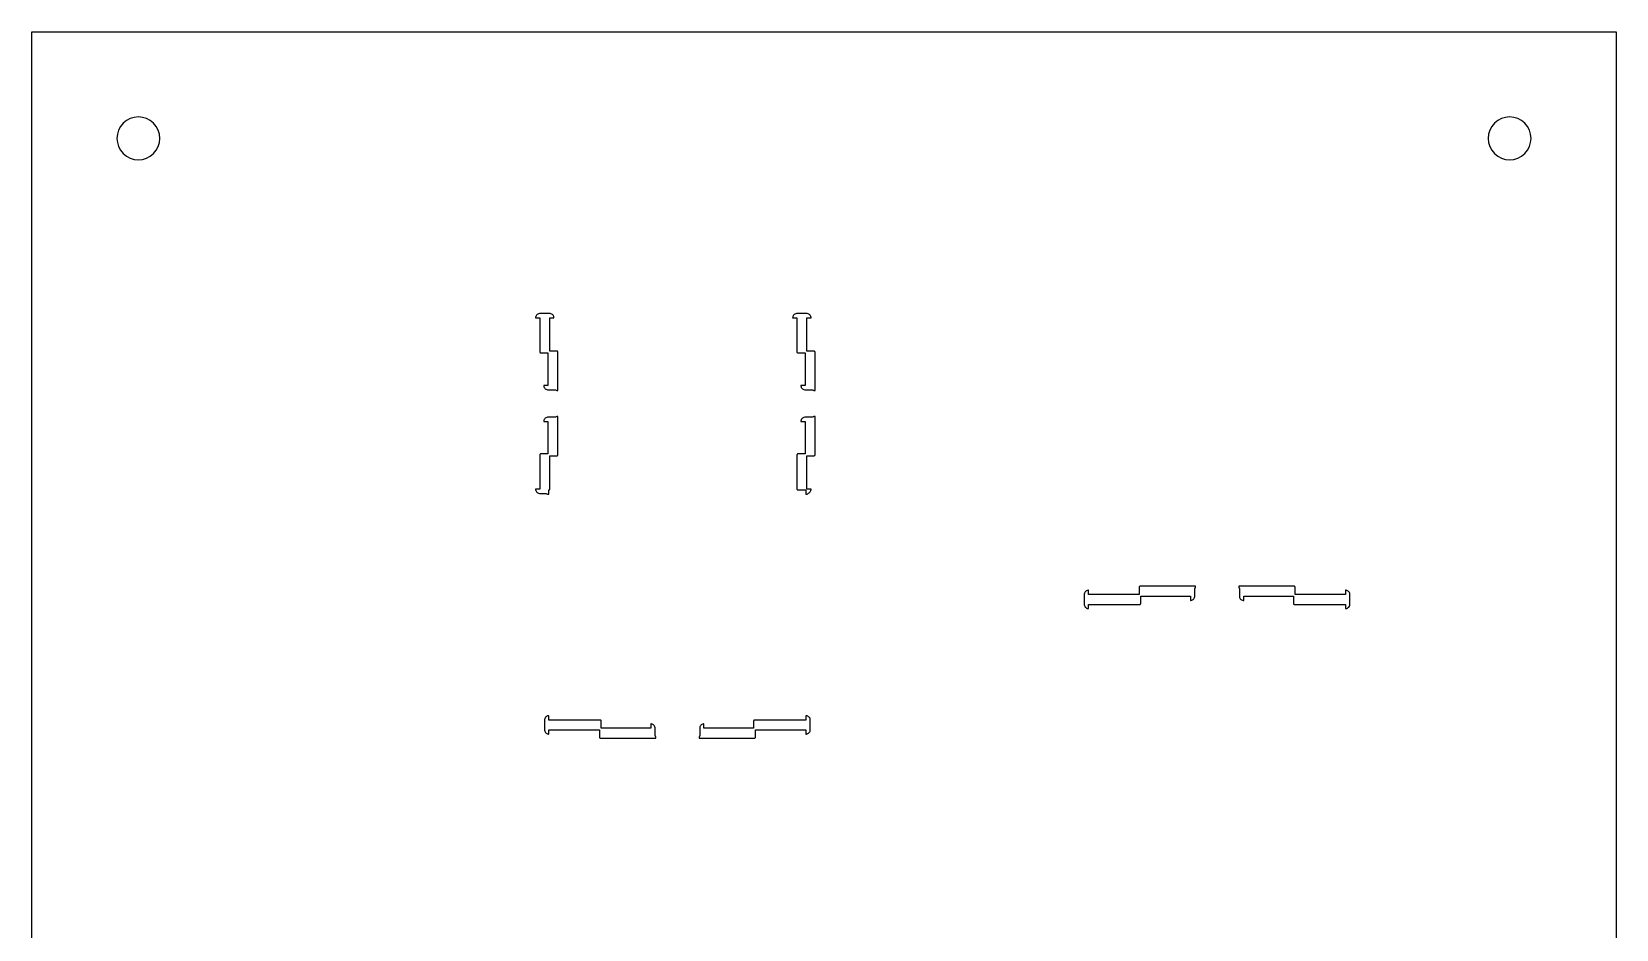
# Model space of a CAD drawing. Header units: millimetres. Extents: x 68 to 252, y 288 to 712.
# Drawn here: x 67.5 to 252.5, y 607.7 to 712.5 of the extents above; entities that cross this region are included whole.
import ezdxf

# ---------------------------------------------------------------- set-up
doc = ezdxf.new("R2010")
doc.units = ezdxf.units.MM

msp = doc.modelspace()

# ---------------------------------------------------------------- linework, layer by layer
for p, q in [((67.55, 287.55), (67.55, 712.45)), ((67.55, 712.45), (252.45, 712.45)), ((252.45, 712.45), (252.45, 287.55)), ((77.69, 700.96), (77.55, 700.49)), ((77.92, 701.39), (77.69, 700.96)), ((78.23, 701.77), (77.92, 701.39)), ((78.61, 702.08), (78.23, 701.77)), ((79.04, 702.31), (78.61, 702.08)), ((79.51, 702.45), (79.04, 702.31)), ((80, 702.5), (79.51, 702.45)), ((80.49, 702.45), (80, 702.5)), ((80.96, 702.31), (80.49, 702.45)), ((81.39, 702.08), (80.96, 702.31)), ((81.77, 701.77), (81.39, 702.08)), ((82.08, 701.39), (81.77, 701.77)), ((82.31, 700.96), (82.08, 701.39)), ((82.45, 700.49), (82.31, 700.96)), ((237.69, 700.96), (237.55, 700.49)), ((237.92, 701.39), (237.69, 700.96)), ((238.23, 701.77), (237.92, 701.39)), ((238.61, 702.08), (238.23, 701.77)), ((239.04, 702.31), (238.61, 702.08)), ((239.51, 702.45), (239.04, 702.31)), ((240, 702.5), (239.51, 702.45)), ((240.49, 702.45), (240, 702.5)), ((240.96, 702.31), (240.49, 702.45)), ((241.39, 702.08), (240.96, 702.31)), ((241.77, 701.77), (241.39, 702.08)), ((242.08, 701.39), (241.77, 701.77)), ((242.31, 700.96), (242.08, 701.39)), ((242.45, 700.49), (242.31, 700.96)), ((77.55, 700.49), (77.5, 700)), ((77.5, 700), (77.55, 699.51)), ((77.55, 699.51), (77.69, 699.04)), ((77.69, 699.04), (77.92, 698.61)), ((82.08, 698.61), (82.31, 699.04)), ((82.31, 699.04), (82.45, 699.51)), ((82.5, 700), (82.45, 700.49)), ((82.45, 699.51), (82.5, 700)), ((82.5, 700), (82.5, 700)), ((237.55, 700.49), (237.5, 700)), ((237.5, 700), (237.55, 699.51)), ((237.55, 699.51), (237.69, 699.04)), ((237.69, 699.04), (237.92, 698.61)), ((242.08, 698.61), (242.31, 699.04)), ((242.31, 699.04), (242.45, 699.51)), ((242.5, 700), (242.45, 700.49)), ((242.45, 699.51), (242.5, 700)), ((242.5, 700), (242.5, 700)), ((77.92, 698.61), (78.23, 698.23)), ((78.23, 698.23), (78.61, 697.92)), ((78.61, 697.92), (79.04, 697.69)), ((79.04, 697.69), (79.51, 697.55)), ((79.51, 697.55), (80, 697.5)), ((80, 697.5), (80.49, 697.55)), ((80.49, 697.55), (80.96, 697.69)), ((80.96, 697.69), (81.39, 697.92)), ((81.39, 697.92), (81.77, 698.23)), ((81.77, 698.23), (82.08, 698.61)), ((237.92, 698.61), (238.23, 698.23)), ((238.23, 698.23), (238.61, 697.92)), ((238.61, 697.92), (239.04, 697.69)), ((239.04, 697.69), (239.51, 697.55)), ((239.51, 697.55), (240, 697.5)), ((240, 697.5), (240.49, 697.55)), ((240.49, 697.55), (240.96, 697.69)), ((240.96, 697.69), (241.39, 697.92)), ((241.39, 697.92), (241.77, 698.23)), ((241.77, 698.23), (242.08, 698.61)), ((126.35, 679.11), (126.34, 679.06)), ((126.34, 679.06), (126.84, 679.06)), ((126.34, 679.06), (126.34, 679.06)), ((126.36, 679.2), (126.35, 679.11)), ((126.35, 679.11), (126.35, 679.11)), ((126.4, 679.29), (126.36, 679.2)), ((126.36, 679.2), (126.36, 679.2)), ((126.46, 679.37), (126.4, 679.29)), ((126.4, 679.29), (126.4, 679.29)), ((126.53, 679.44), (126.46, 679.37)), ((126.46, 679.37), (126.46, 679.37)), ((126.61, 679.5), (126.53, 679.44)), ((126.53, 679.44), (126.53, 679.44)), ((126.7, 679.53), (126.61, 679.5)), ((126.61, 679.5), (126.61, 679.5)), ((126.79, 679.55), (126.7, 679.53)), ((126.7, 679.53), (126.7, 679.53)), ((126.84, 679.56), (126.79, 679.55)), ((126.79, 679.55), (126.79, 679.55)), ((127.79, 679.56), (126.84, 679.56)), ((126.84, 679.06), (126.84, 675.06)), ((127.99, 679.56), (127.79, 679.56)), ((128.04, 679.55), (127.99, 679.56)), ((127.99, 675.16), (127.99, 679.06)), ((127.99, 679.06), (128.49, 679.06)), ((128.14, 679.53), (128.04, 679.55)), ((128.04, 679.55), (128.04, 679.55)), ((128.23, 679.5), (128.14, 679.53)), ((128.14, 679.53), (128.14, 679.53)), ((128.31, 679.44), (128.23, 679.5)), ((128.23, 679.5), (128.23, 679.5)), ((128.38, 679.37), (128.31, 679.44)), ((128.31, 679.44), (128.31, 679.44)), ((128.43, 679.29), (128.38, 679.37)), ((128.38, 679.37), (128.38, 679.37)), ((128.47, 679.2), (128.43, 679.29)), ((128.43, 679.29), (128.43, 679.29)), ((128.49, 679.11), (128.47, 679.2)), ((128.47, 679.2), (128.47, 679.2)), ((128.49, 679.06), (128.49, 679.11)), ((128.49, 679.11), (128.49, 679.11)), ((156.35, 679.11), (156.34, 679.06)), ((156.34, 679.06), (156.84, 679.06)), ((156.36, 679.2), (156.35, 679.11)), ((156.35, 679.11), (156.35, 679.11)), ((156.4, 679.29), (156.36, 679.2)), ((156.36, 679.2), (156.36, 679.2)), ((156.46, 679.37), (156.4, 679.29)), ((156.4, 679.29), (156.4, 679.29)), ((156.53, 679.44), (156.46, 679.37)), ((156.46, 679.37), (156.46, 679.37)), ((156.61, 679.5), (156.53, 679.44)), ((156.53, 679.44), (156.53, 679.44)), ((156.7, 679.53), (156.61, 679.5)), ((156.61, 679.5), (156.61, 679.5)), ((156.79, 679.55), (156.7, 679.53)), ((156.7, 679.53), (156.7, 679.53)), ((156.84, 679.56), (156.79, 679.55)), ((156.79, 679.55), (156.79, 679.55)), ((157.89, 679.56), (156.84, 679.56)), ((156.84, 679.06), (156.84, 675.06)), ((157.99, 679.56), (157.89, 679.56)), ((158.04, 679.55), (157.99, 679.56)), ((157.99, 679.06), (158.49, 679.06)), ((157.99, 675.16), (157.99, 679.06)), ((157.99, 679.06), (157.99, 679.06)), ((158.14, 679.53), (158.04, 679.55)), ((158.04, 679.55), (158.04, 679.55)), ((158.23, 679.5), (158.14, 679.53)), ((158.14, 679.53), (158.14, 679.53)), ((158.31, 679.44), (158.23, 679.5)), ((158.23, 679.5), (158.23, 679.5)), ((158.38, 679.37), (158.31, 679.44)), ((158.31, 679.44), (158.31, 679.44)), ((158.43, 679.29), (158.38, 679.37)), ((158.38, 679.37), (158.38, 679.37)), ((158.47, 679.2), (158.43, 679.29)), ((158.43, 679.29), (158.43, 679.29)), ((158.49, 679.11), (158.47, 679.2)), ((158.47, 679.2), (158.47, 679.2)), ((158.49, 679.06), (158.49, 679.11)), ((158.49, 679.11), (158.49, 679.11)), ((126.84, 675.06), (126.84, 675.04)), ((126.84, 675.04), (126.85, 675.02)), ((126.85, 675.02), (126.86, 675)), ((126.86, 675), (126.87, 674.99)), ((126.87, 674.99), (126.89, 674.97)), ((126.89, 674.97), (126.9, 674.97)), ((126.9, 674.97), (126.92, 674.96)), ((126.92, 674.96), (126.94, 674.96)), ((126.94, 674.96), (127.79, 674.96)), ((127.79, 674.96), (127.79, 671.16)), ((128.85, 675.16), (127.99, 675.16)), ((128.87, 675.16), (128.85, 675.16)), ((128.89, 675.15), (128.87, 675.16)), ((128.9, 675.14), (128.89, 675.15)), ((128.92, 675.13), (128.9, 675.14)), ((128.93, 675.11), (128.92, 675.13)), ((128.94, 675.1), (128.93, 675.11)), ((128.95, 675.08), (128.94, 675.1)), ((128.95, 675.06), (128.95, 675.08)), ((128.95, 670.58), (128.95, 675.06)), ((156.84, 675.06), (156.84, 675.04)), ((156.84, 675.04), (156.85, 675.02)), ((156.85, 675.02), (156.86, 675)), ((156.86, 675), (156.87, 674.99)), ((156.87, 674.99), (156.89, 674.97)), ((156.89, 674.97), (156.9, 674.97)), ((156.9, 674.97), (156.92, 674.96)), ((156.92, 674.96), (156.94, 674.96)), ((156.94, 674.96), (157.79, 674.96)), ((157.79, 674.96), (157.79, 671.16)), ((158.85, 675.16), (157.99, 675.16)), ((158.87, 675.16), (158.85, 675.16)), ((158.89, 675.15), (158.87, 675.16)), ((158.9, 675.14), (158.89, 675.15)), ((158.92, 675.13), (158.9, 675.14)), ((158.93, 675.11), (158.92, 675.13)), ((158.94, 675.1), (158.93, 675.11)), ((158.95, 675.08), (158.94, 675.1)), ((158.95, 675.06), (158.95, 675.08)), ((158.95, 670.58), (158.95, 675.06)), ((127.79, 671.16), (127.3, 671.16)), ((127.3, 671.16), (127.3, 671.11)), ((127.3, 671.11), (127.3, 671.11)), ((127.3, 671.11), (127.32, 671.01)), ((127.32, 671.01), (127.32, 671.01)), ((127.32, 671.01), (127.35, 670.92)), ((127.35, 670.92), (127.35, 670.92)), ((127.35, 670.92), (127.41, 670.84)), ((127.41, 670.84), (127.41, 670.84)), ((127.41, 670.84), (127.48, 670.77)), ((127.48, 670.77), (127.48, 670.77)), ((127.48, 670.77), (127.56, 670.72)), ((127.56, 670.72), (127.56, 670.72)), ((127.56, 670.72), (127.65, 670.68)), ((127.65, 670.68), (127.65, 670.68)), ((127.65, 670.68), (127.75, 670.66)), ((127.75, 670.66), (127.75, 670.66)), ((127.75, 670.66), (127.8, 670.66)), ((127.8, 670.66), (128.68, 670.66)), ((128.68, 670.66), (128.68, 670.66)), ((128.68, 670.66), (128.68, 670.66)), ((128.68, 670.66), (128.68, 670.66)), ((128.68, 670.66), (128.74, 670.62)), ((128.74, 670.62), (128.74, 670.62)), ((128.74, 670.62), (128.83, 670.59)), ((128.83, 670.59), (128.83, 670.59)), ((128.83, 670.59), (128.92, 670.58)), ((128.92, 670.58), (128.92, 670.58)), ((128.92, 670.58), (128.95, 670.58)), ((128.95, 670.58), (128.95, 670.58)), ((157.79, 671.16), (157.3, 671.16)), ((157.3, 671.16), (157.3, 671.11)), ((157.3, 671.11), (157.3, 671.11)), ((157.3, 671.11), (157.32, 671.01)), ((157.32, 671.01), (157.32, 671.01)), ((157.32, 671.01), (157.35, 670.92)), ((157.35, 670.92), (157.35, 670.92)), ((157.35, 670.92), (157.41, 670.84)), ((157.41, 670.84), (157.41, 670.84)), ((157.41, 670.84), (157.48, 670.77)), ((157.48, 670.77), (157.48, 670.77)), ((157.48, 670.77), (157.56, 670.72)), ((157.56, 670.72), (157.56, 670.72)), ((157.56, 670.72), (157.65, 670.68)), ((157.65, 670.68), (157.65, 670.68)), ((157.65, 670.68), (157.75, 670.66)), ((157.75, 670.66), (157.75, 670.66)), ((157.75, 670.66), (157.8, 670.66)), ((157.8, 670.66), (158.68, 670.66)), ((158.68, 670.66), (158.68, 670.66)), ((158.68, 670.66), (158.68, 670.66)), ((158.68, 670.66), (158.68, 670.66)), ((158.68, 670.66), (158.74, 670.62)), ((158.74, 670.62), (158.74, 670.62)), ((158.74, 670.62), (158.83, 670.59)), ((158.83, 670.59), (158.83, 670.59)), ((158.83, 670.59), (158.92, 670.58)), ((158.92, 670.58), (158.92, 670.58)), ((158.92, 670.58), (158.95, 670.58)), ((158.95, 670.58), (158.95, 670.58)), ((128.83, 667.52), (128.74, 667.49)), ((128.92, 667.54), (128.83, 667.52)), ((128.83, 667.52), (128.83, 667.52)), ((128.92, 667.54), (128.92, 667.54)), ((128.95, 667.54), (128.92, 667.54)), ((128.95, 663.06), (128.95, 667.54)), ((128.95, 667.54), (128.95, 667.54)), ((158.83, 667.52), (158.74, 667.49)), ((158.92, 667.54), (158.83, 667.52)), ((158.83, 667.52), (158.83, 667.52)), ((158.92, 667.54), (158.92, 667.54)), ((158.95, 667.54), (158.92, 667.54)), ((158.95, 663.06), (158.95, 667.54)), ((158.95, 667.54), (158.95, 667.54)), ((127.32, 667.1), (127.3, 667.01)), ((127.3, 667.01), (127.3, 667.01)), ((127.3, 667.01), (127.3, 666.96)), ((127.3, 666.96), (127.79, 666.96)), ((127.35, 667.19), (127.32, 667.1)), ((127.32, 667.1), (127.32, 667.1)), ((127.41, 667.27), (127.35, 667.19)), ((127.35, 667.19), (127.35, 667.19)), ((127.48, 667.34), (127.41, 667.27)), ((127.41, 667.27), (127.41, 667.27)), ((127.56, 667.4), (127.48, 667.34)), ((127.48, 667.34), (127.48, 667.34)), ((127.65, 667.43), (127.56, 667.4)), ((127.56, 667.4), (127.56, 667.4)), ((127.75, 667.45), (127.65, 667.43)), ((127.65, 667.43), (127.65, 667.43)), ((127.8, 667.46), (127.75, 667.45)), ((127.75, 667.45), (127.75, 667.45)), ((127.79, 666.96), (127.79, 663.16)), ((128.68, 667.46), (127.8, 667.46)), ((128.74, 667.49), (128.68, 667.46)), ((128.68, 667.46), (128.68, 667.46)), ((128.68, 667.46), (128.68, 667.46)), ((128.68, 667.46), (128.68, 667.46)), ((128.74, 667.49), (128.74, 667.49)), ((157.32, 667.1), (157.3, 667.01)), ((157.3, 667.01), (157.3, 667.01)), ((157.3, 667.01), (157.3, 666.96)), ((157.3, 666.96), (157.79, 666.96)), ((157.35, 667.19), (157.32, 667.1)), ((157.32, 667.1), (157.32, 667.1)), ((157.41, 667.27), (157.35, 667.19)), ((157.35, 667.19), (157.35, 667.19)), ((157.48, 667.34), (157.41, 667.27)), ((157.41, 667.27), (157.41, 667.27)), ((157.56, 667.4), (157.48, 667.34)), ((157.48, 667.34), (157.48, 667.34)), ((157.65, 667.43), (157.56, 667.4)), ((157.56, 667.4), (157.56, 667.4)), ((157.75, 667.45), (157.65, 667.43)), ((157.65, 667.43), (157.65, 667.43)), ((157.8, 667.46), (157.75, 667.45)), ((157.75, 667.45), (157.75, 667.45)), ((157.79, 666.96), (157.79, 663.16)), ((158.68, 667.46), (157.8, 667.46)), ((158.74, 667.49), (158.68, 667.46)), ((158.68, 667.46), (158.68, 667.46)), ((158.68, 667.46), (158.68, 667.46)), ((158.68, 667.46), (158.68, 667.46)), ((158.74, 667.49), (158.74, 667.49)), ((126.85, 663.1), (126.84, 663.08)), ((126.84, 663.08), (126.84, 663.06)), ((126.84, 663.06), (126.84, 659.06)), ((126.86, 663.11), (126.85, 663.1)), ((126.87, 663.13), (126.86, 663.11)), ((126.89, 663.14), (126.87, 663.13)), ((126.9, 663.15), (126.89, 663.14)), ((126.92, 663.16), (126.9, 663.15)), ((126.94, 663.16), (126.92, 663.16)), ((127.79, 663.16), (126.94, 663.16)), ((127.99, 659.06), (127.99, 662.96)), ((127.99, 662.96), (128.85, 662.96)), ((128.85, 662.96), (128.87, 662.96)), ((128.87, 662.96), (128.89, 662.97)), ((128.89, 662.97), (128.9, 662.97)), ((128.9, 662.97), (128.92, 662.99)), ((128.92, 662.99), (128.93, 663)), ((128.93, 663), (128.94, 663.02)), ((128.94, 663.02), (128.95, 663.04)), ((128.95, 663.04), (128.95, 663.06)), ((156.85, 663.1), (156.84, 663.08)), ((156.84, 663.08), (156.84, 663.06)), ((156.84, 663.06), (156.84, 659.06)), ((156.86, 663.11), (156.85, 663.1)), ((156.87, 663.13), (156.86, 663.11)), ((156.89, 663.14), (156.87, 663.13)), ((156.9, 663.15), (156.89, 663.14)), ((156.92, 663.16), (156.9, 663.15)), ((156.94, 663.16), (156.92, 663.16)), ((157.79, 663.16), (156.94, 663.16)), ((157.99, 659.06), (157.99, 662.96)), ((157.99, 662.96), (158.85, 662.96)), ((158.85, 662.96), (158.87, 662.96)), ((158.87, 662.96), (158.89, 662.97)), ((158.89, 662.97), (158.9, 662.97)), ((158.9, 662.97), (158.92, 662.99)), ((158.92, 662.99), (158.93, 663)), ((158.93, 663), (158.94, 663.02)), ((158.94, 663.02), (158.95, 663.04)), ((158.95, 663.04), (158.95, 663.06)), ((126.84, 659.06), (126.34, 659.06)), ((126.34, 659.06), (126.35, 659.01)), ((126.35, 659.01), (126.35, 659.01)), ((126.35, 659.01), (126.36, 658.91)), ((126.36, 658.91), (126.36, 658.91)), ((126.36, 658.91), (126.4, 658.82)), ((126.4, 658.82), (126.4, 658.82)), ((126.4, 658.82), (126.46, 658.74)), ((126.46, 658.74), (126.46, 658.74)), ((126.46, 658.74), (126.53, 658.67)), ((126.53, 658.67), (126.53, 658.67)), ((126.53, 658.67), (126.61, 658.62)), ((126.61, 658.62), (126.61, 658.62)), ((126.61, 658.62), (126.7, 658.58)), ((126.7, 658.58), (126.7, 658.58)), ((126.7, 658.58), (126.79, 658.56)), ((126.79, 658.56), (126.79, 658.56)), ((126.79, 658.56), (126.84, 658.56)), ((126.84, 659.06), (126.84, 659.06)), ((126.84, 658.56), (127.6, 658.56)), ((127.6, 658.56), (127.6, 658.56)), ((127.6, 658.56), (127.6, 658.56)), ((127.6, 658.56), (127.6, 658.56)), ((127.6, 658.56), (127.63, 658.53)), ((127.63, 658.53), (127.63, 658.53)), ((127.63, 658.53), (127.72, 658.49)), ((127.72, 658.49), (127.72, 658.49)), ((127.72, 658.49), (127.81, 658.47)), ((127.81, 658.47), (127.81, 658.47)), ((127.81, 658.47), (127.89, 658.46)), ((127.89, 658.46), (127.89, 658.96)), ((127.89, 658.96), (127.91, 658.96)), ((127.91, 658.96), (127.93, 658.97)), ((127.93, 658.97), (127.95, 658.97)), ((127.95, 658.97), (127.97, 658.99)), ((127.97, 658.99), (127.98, 659)), ((127.98, 659), (127.99, 659.02)), ((127.99, 659.04), (127.99, 659.06)), ((127.99, 659.02), (127.99, 659.04)), ((156.84, 659.06), (156.84, 659.04)), ((156.84, 659.04), (156.85, 659.02)), ((156.85, 659.02), (156.86, 659)), ((156.86, 659), (156.87, 658.99)), ((156.87, 658.99), (156.89, 658.97)), ((156.89, 658.97), (156.9, 658.97)), ((156.9, 658.97), (156.92, 658.96)), ((156.92, 658.96), (156.94, 658.96)), ((156.94, 658.96), (157.89, 658.96)), ((157.89, 658.96), (157.89, 658.46)), ((157.89, 658.46), (157.94, 658.46)), ((157.94, 658.46), (158.04, 658.48)), ((157.94, 658.46), (157.94, 658.46)), ((158.49, 659.06), (157.99, 659.06)), ((158.04, 658.48), (158.13, 658.52)), ((158.04, 658.48), (158.04, 658.48)), ((158.13, 658.52), (158.21, 658.57)), ((158.13, 658.52), (158.13, 658.52)), ((158.21, 658.57), (158.28, 658.64)), ((158.21, 658.57), (158.21, 658.57)), ((158.28, 658.64), (158.29, 658.66)), ((158.28, 658.64), (158.28, 658.64)), ((158.29, 658.66), (158.31, 658.67)), ((158.29, 658.66), (158.29, 658.66)), ((158.29, 658.66), (158.29, 658.66)), ((158.31, 658.67), (158.38, 658.74)), ((158.31, 658.67), (158.31, 658.67)), ((158.38, 658.74), (158.43, 658.82)), ((158.38, 658.74), (158.38, 658.74)), ((158.43, 658.82), (158.47, 658.91)), ((158.43, 658.82), (158.43, 658.82)), ((158.47, 658.91), (158.49, 659.01)), ((158.47, 658.91), (158.47, 658.91)), ((158.49, 659.01), (158.49, 659.06)), ((158.49, 659.06), (158.49, 659.06)), ((158.49, 659.01), (158.49, 659.01)), ((190.63, 647.2), (190.55, 647.15)), ((190.72, 647.24), (190.63, 647.2)), ((190.63, 647.2), (190.63, 647.2)), ((190.82, 647.26), (190.72, 647.24)), ((190.72, 647.24), (190.72, 647.24)), ((190.87, 647.26), (190.82, 647.26)), ((190.82, 647.26), (190.82, 647.26)), ((190.87, 646.76), (190.87, 647.26)), ((196.78, 647.66), (196.77, 647.64)), ((196.77, 647.64), (196.77, 647.62)), ((196.77, 647.62), (196.77, 646.76)), ((196.79, 647.67), (196.78, 647.66)), ((196.8, 647.69), (196.79, 647.67)), ((196.81, 647.7), (196.8, 647.69)), ((196.83, 647.71), (196.81, 647.7)), ((196.85, 647.72), (196.83, 647.71)), ((196.87, 647.72), (196.85, 647.72)), ((203.35, 647.72), (196.87, 647.72)), ((203.27, 647.45), (203.3, 647.51)), ((203.27, 646.57), (203.27, 647.45)), ((203.27, 647.45), (203.27, 647.45)), ((203.27, 647.45), (203.27, 647.45)), ((203.27, 647.45), (203.27, 647.45)), ((203.3, 647.51), (203.33, 647.6)), ((203.3, 647.51), (203.3, 647.51)), ((203.33, 647.6), (203.35, 647.69)), ((203.33, 647.6), (203.33, 647.6)), ((203.35, 647.69), (203.35, 647.72)), ((203.35, 647.72), (203.35, 647.72)), ((203.35, 647.72), (203.35, 647.72)), ((203.35, 647.69), (203.35, 647.69)), ((214.87, 647.72), (208.39, 647.72)), ((208.39, 647.72), (208.39, 647.72)), ((208.39, 647.72), (208.39, 647.69)), ((208.39, 647.69), (208.39, 647.69)), ((208.39, 647.69), (208.4, 647.6)), ((208.4, 647.6), (208.4, 647.6)), ((208.4, 647.6), (208.43, 647.51)), ((208.43, 647.51), (208.43, 647.51)), ((208.43, 647.51), (208.47, 647.45)), ((208.47, 647.45), (208.47, 647.45)), ((208.47, 647.45), (208.47, 647.45)), ((208.47, 647.45), (208.47, 647.45)), ((208.47, 647.45), (208.47, 646.57)), ((214.89, 647.72), (214.87, 647.72)), ((214.91, 647.71), (214.89, 647.72)), ((214.92, 647.7), (214.91, 647.71)), ((214.94, 647.69), (214.92, 647.7)), ((214.95, 647.67), (214.94, 647.69)), ((214.96, 647.66), (214.95, 647.67)), ((214.97, 647.64), (214.96, 647.66)), ((214.97, 647.62), (214.97, 647.64)), ((214.97, 646.76), (214.97, 647.62)), ((220.87, 647.26), (220.87, 646.76)), ((220.92, 647.26), (220.87, 647.26)), ((220.87, 647.26), (220.87, 647.26)), ((221.01, 647.24), (220.92, 647.26)), ((220.92, 647.26), (220.92, 647.26)), ((221.1, 647.2), (221.01, 647.24)), ((221.01, 647.24), (221.01, 647.24)), ((221.18, 647.15), (221.1, 647.2)), ((221.1, 647.2), (221.1, 647.2)), ((190.39, 646.91), (190.37, 646.81)), ((190.37, 646.81), (190.37, 646.81)), ((190.37, 646.81), (190.37, 646.76)), ((190.37, 646.76), (190.37, 645.61)), ((190.37, 645.61), (190.37, 645.56)), ((190.37, 645.56), (190.37, 645.56)), ((190.37, 645.56), (190.39, 645.47)), ((190.43, 647), (190.39, 646.91)), ((190.39, 646.91), (190.39, 646.91)), ((190.39, 645.47), (190.39, 645.47)), ((190.39, 645.47), (190.43, 645.38)), ((190.48, 647.08), (190.43, 647)), ((190.43, 647), (190.43, 647)), ((190.43, 645.38), (190.43, 645.38)), ((190.43, 645.38), (190.48, 645.3)), ((190.55, 647.15), (190.48, 647.08)), ((190.48, 647.08), (190.48, 647.08)), ((190.55, 647.15), (190.55, 647.15)), ((196.77, 646.76), (190.87, 646.76)), ((190.87, 645.11), (190.87, 645.61)), ((190.87, 645.61), (196.87, 645.61)), ((196.87, 645.61), (196.89, 645.61)), ((196.89, 645.61), (196.91, 645.62)), ((196.91, 645.62), (196.92, 645.63)), ((196.92, 645.63), (196.94, 645.64)), ((196.94, 645.64), (196.95, 645.66)), ((196.95, 645.66), (196.96, 645.67)), ((196.96, 645.67), (196.97, 645.69)), ((196.97, 645.71), (196.97, 646.56)), ((196.97, 646.56), (202.77, 646.56)), ((196.97, 645.69), (196.97, 645.71)), ((202.77, 646.56), (202.77, 646.07)), ((202.77, 646.07), (202.82, 646.07)), ((202.82, 646.07), (202.91, 646.09)), ((202.82, 646.07), (202.82, 646.07)), ((202.91, 646.09), (203, 646.12)), ((202.91, 646.09), (202.91, 646.09)), ((203, 646.12), (203.08, 646.18)), ((203, 646.12), (203, 646.12)), ((203.08, 646.18), (203.15, 646.25)), ((203.08, 646.18), (203.08, 646.18)), ((203.15, 646.25), (203.21, 646.33)), ((203.15, 646.25), (203.15, 646.25)), ((203.21, 646.33), (203.25, 646.42)), ((203.21, 646.33), (203.21, 646.33)), ((203.25, 646.42), (203.26, 646.52)), ((203.25, 646.42), (203.25, 646.42)), ((203.26, 646.52), (203.27, 646.57)), ((203.26, 646.52), (203.26, 646.52)), ((208.47, 646.57), (208.47, 646.52)), ((208.47, 646.52), (208.47, 646.52)), ((208.47, 646.52), (208.49, 646.42)), ((208.49, 646.42), (208.49, 646.42)), ((208.49, 646.42), (208.53, 646.33)), ((208.53, 646.33), (208.53, 646.33)), ((208.53, 646.33), (208.58, 646.25)), ((208.58, 646.25), (208.58, 646.25)), ((208.58, 646.25), (208.65, 646.18)), ((208.65, 646.18), (208.65, 646.18)), ((208.65, 646.18), (208.73, 646.12)), ((208.73, 646.12), (208.73, 646.12)), ((208.73, 646.12), (208.82, 646.09)), ((208.82, 646.09), (208.82, 646.09)), ((208.82, 646.09), (208.92, 646.07)), ((208.92, 646.07), (208.92, 646.07)), ((208.92, 646.07), (208.97, 646.07)), ((208.97, 646.07), (208.97, 646.56)), ((208.97, 646.56), (214.77, 646.56)), ((214.77, 646.56), (214.77, 645.71)), ((214.77, 645.71), (214.77, 645.69)), ((214.77, 645.69), (214.78, 645.67)), ((214.78, 645.67), (214.79, 645.66)), ((214.79, 645.66), (214.8, 645.64)), ((214.8, 645.64), (214.81, 645.63)), ((214.81, 645.63), (214.83, 645.62)), ((214.83, 645.62), (214.85, 645.61)), ((214.85, 645.61), (214.87, 645.61)), ((214.87, 645.61), (220.87, 645.61)), ((220.87, 646.76), (214.97, 646.76)), ((220.87, 645.61), (220.87, 645.11)), ((221.25, 647.08), (221.18, 647.15)), ((221.18, 647.15), (221.18, 647.15)), ((221.31, 647), (221.25, 647.08)), ((221.25, 647.08), (221.25, 647.08)), ((221.25, 645.3), (221.31, 645.38)), ((221.35, 646.91), (221.31, 647)), ((221.31, 647), (221.31, 647)), ((221.31, 645.38), (221.35, 645.47)), ((221.31, 645.38), (221.31, 645.38)), ((221.36, 646.81), (221.35, 646.91)), ((221.35, 646.91), (221.35, 646.91)), ((221.35, 645.47), (221.36, 645.56)), ((221.35, 645.47), (221.35, 645.47)), ((221.37, 646.76), (221.36, 646.81)), ((221.36, 646.81), (221.36, 646.81)), ((221.36, 645.56), (221.37, 645.61)), ((221.36, 645.56), (221.36, 645.56)), ((221.37, 645.61), (221.37, 646.76)), ((190.48, 645.3), (190.48, 645.3)), ((190.48, 645.3), (190.55, 645.23)), ((190.55, 645.23), (190.55, 645.23)), ((190.55, 645.23), (190.63, 645.17)), ((190.63, 645.17), (190.63, 645.17)), ((190.63, 645.17), (190.72, 645.13)), ((190.72, 645.13), (190.72, 645.13)), ((190.72, 645.13), (190.82, 645.12)), ((190.82, 645.12), (190.82, 645.12)), ((190.82, 645.12), (190.87, 645.11)), ((220.87, 645.11), (220.92, 645.12)), ((220.92, 645.12), (221.01, 645.13)), ((220.92, 645.12), (220.92, 645.12)), ((221.01, 645.13), (221.1, 645.17)), ((221.01, 645.13), (221.01, 645.13)), ((221.1, 645.17), (221.18, 645.23)), ((221.1, 645.17), (221.1, 645.17)), ((221.18, 645.23), (221.25, 645.3)), ((221.18, 645.23), (221.18, 645.23)), ((221.25, 645.3), (221.25, 645.3)), ((127.51, 632.43), (127.45, 632.35)), ((127.58, 632.5), (127.51, 632.43)), ((127.51, 632.43), (127.51, 632.43)), ((127.66, 632.55), (127.58, 632.5)), ((127.58, 632.5), (127.58, 632.5)), ((127.75, 632.59), (127.66, 632.55)), ((127.66, 632.55), (127.66, 632.55)), ((127.85, 632.61), (127.75, 632.59)), ((127.75, 632.59), (127.75, 632.59)), ((127.89, 632.61), (127.85, 632.61)), ((127.85, 632.61), (127.85, 632.61)), ((127.89, 632.11), (127.89, 632.61)), ((157.94, 632.61), (157.89, 632.61)), ((157.89, 632.61), (157.89, 632.11)), ((158.04, 632.59), (157.94, 632.61)), ((157.94, 632.61), (157.94, 632.61)), ((158.13, 632.55), (158.04, 632.59)), ((158.04, 632.59), (158.04, 632.59)), ((158.21, 632.5), (158.13, 632.55)), ((158.13, 632.55), (158.13, 632.55)), ((158.28, 632.43), (158.21, 632.5)), ((158.21, 632.5), (158.21, 632.5)), ((158.33, 632.35), (158.28, 632.43)), ((158.28, 632.43), (158.28, 632.43)), ((127.42, 632.26), (127.4, 632.16)), ((127.4, 632.16), (127.4, 632.16)), ((127.4, 632.16), (127.4, 632.11)), ((127.4, 632.11), (127.4, 630.96)), ((127.4, 630.96), (127.4, 630.91)), ((127.4, 630.91), (127.4, 630.91)), ((127.4, 630.91), (127.42, 630.82)), ((127.45, 632.35), (127.42, 632.26)), ((127.42, 632.26), (127.42, 632.26)), ((127.42, 630.82), (127.42, 630.82)), ((127.42, 630.82), (127.45, 630.73)), ((127.45, 632.35), (127.45, 632.35)), ((127.45, 630.73), (127.45, 630.73)), ((127.45, 630.73), (127.51, 630.64)), ((127.51, 630.64), (127.51, 630.64)), ((127.51, 630.64), (127.58, 630.58)), ((127.58, 630.58), (127.58, 630.58)), ((127.58, 630.58), (127.66, 630.52)), ((133.89, 632.11), (127.89, 632.11)), ((127.89, 630.46), (127.89, 630.96)), ((127.89, 630.96), (133.79, 630.96)), ((133.79, 630.96), (133.79, 630.11)), ((133.91, 632.11), (133.89, 632.11)), ((133.93, 632.11), (133.91, 632.11)), ((133.95, 632.1), (133.93, 632.11)), ((133.97, 632.08), (133.95, 632.1)), ((133.98, 632.07), (133.97, 632.08)), ((133.99, 632.05), (133.98, 632.07)), ((133.99, 632.03), (133.99, 632.05)), ((133.99, 632.01), (133.99, 632.03)), ((133.99, 631.16), (133.99, 632.01)), ((139.79, 631.16), (133.99, 631.16)), ((139.84, 631.66), (139.79, 631.66)), ((139.79, 631.66), (139.79, 631.16)), ((139.94, 631.64), (139.84, 631.66)), ((139.84, 631.66), (139.84, 631.66)), ((140.03, 631.6), (139.94, 631.64)), ((139.94, 631.64), (139.94, 631.64)), ((140.11, 631.55), (140.03, 631.6)), ((140.03, 631.6), (140.03, 631.6)), ((140.18, 631.48), (140.11, 631.55)), ((140.11, 631.55), (140.11, 631.55)), ((140.23, 631.4), (140.18, 631.48)), ((140.18, 631.48), (140.18, 631.48)), ((140.27, 631.3), (140.23, 631.4)), ((140.23, 631.4), (140.23, 631.4)), ((140.29, 631.21), (140.27, 631.3)), ((140.27, 631.3), (140.27, 631.3)), ((140.29, 631.16), (140.29, 631.21)), ((140.29, 631.21), (140.29, 631.21)), ((140.29, 630.28), (140.29, 631.16)), ((145.52, 631.3), (145.5, 631.21)), ((145.5, 631.21), (145.5, 631.21)), ((145.5, 631.21), (145.5, 631.16)), ((145.5, 631.16), (145.5, 630.28)), ((145.55, 631.4), (145.52, 631.3)), ((145.52, 631.3), (145.52, 631.3)), ((145.61, 631.48), (145.55, 631.4)), ((145.55, 631.4), (145.55, 631.4)), ((145.68, 631.55), (145.61, 631.48)), ((145.61, 631.48), (145.61, 631.48)), ((145.76, 631.6), (145.68, 631.55)), ((145.68, 631.55), (145.68, 631.55)), ((145.85, 631.64), (145.76, 631.6)), ((145.76, 631.6), (145.76, 631.6)), ((145.95, 631.66), (145.85, 631.64)), ((145.85, 631.64), (145.85, 631.64)), ((145.99, 631.66), (145.95, 631.66)), ((145.95, 631.66), (145.95, 631.66)), ((145.99, 631.16), (145.99, 631.66)), ((151.79, 631.16), (145.99, 631.16)), ((151.8, 632.03), (151.79, 632.01)), ((151.79, 632.01), (151.79, 631.16)), ((151.81, 632.07), (151.8, 632.05)), ((151.8, 632.05), (151.8, 632.03)), ((151.82, 632.08), (151.81, 632.07)), ((151.84, 632.1), (151.82, 632.08)), ((151.86, 632.11), (151.84, 632.1)), ((151.88, 632.11), (151.86, 632.11)), ((151.89, 632.11), (151.88, 632.11)), ((157.89, 632.11), (151.89, 632.11)), ((151.99, 630.11), (151.99, 630.96)), ((151.99, 630.96), (157.89, 630.96)), ((157.89, 630.96), (157.89, 630.46)), ((157.89, 630.96), (157.89, 630.96)), ((158.13, 630.52), (158.21, 630.58)), ((158.21, 630.58), (158.28, 630.64)), ((158.21, 630.58), (158.21, 630.58)), ((158.28, 630.64), (158.33, 630.73)), ((158.28, 630.64), (158.28, 630.64)), ((158.37, 632.26), (158.33, 632.35)), ((158.33, 632.35), (158.33, 632.35)), ((158.33, 630.73), (158.37, 630.82)), ((158.33, 630.73), (158.33, 630.73)), ((158.39, 632.16), (158.37, 632.26)), ((158.37, 632.26), (158.37, 632.26)), ((158.37, 630.82), (158.39, 630.91)), ((158.37, 630.82), (158.37, 630.82)), ((158.39, 632.11), (158.39, 632.16)), ((158.39, 632.16), (158.39, 632.16)), ((158.39, 630.96), (158.39, 632.11)), ((158.39, 630.91), (158.39, 630.96)), ((158.39, 630.91), (158.39, 630.91)), ((127.66, 630.52), (127.66, 630.52)), ((127.66, 630.52), (127.75, 630.48)), ((127.75, 630.48), (127.75, 630.48)), ((127.75, 630.48), (127.85, 630.46)), ((127.85, 630.46), (127.85, 630.46)), ((127.85, 630.46), (127.89, 630.46)), ((127.89, 630.46), (127.89, 630.46)), ((133.79, 630.11), (133.8, 630.09)), ((133.8, 630.09), (133.8, 630.07)), ((133.8, 630.07), (133.81, 630.05)), ((133.81, 630.05), (133.82, 630.04)), ((133.82, 630.04), (133.84, 630.03)), ((133.84, 630.03), (133.86, 630.02)), ((133.86, 630.02), (133.88, 630.01)), ((133.88, 630.01), (133.89, 630.01)), ((133.89, 630.01), (140.37, 630.01)), ((140.33, 630.21), (140.29, 630.28)), ((140.29, 630.28), (140.29, 630.28)), ((140.29, 630.28), (140.29, 630.28)), ((140.29, 630.28), (140.29, 630.28)), ((140.36, 630.12), (140.33, 630.21)), ((140.33, 630.21), (140.33, 630.21)), ((140.37, 630.03), (140.36, 630.12)), ((140.36, 630.12), (140.36, 630.12)), ((140.37, 630.01), (140.37, 630.03)), ((140.37, 630.03), (140.37, 630.03)), ((140.37, 630.01), (140.37, 630.01)), ((145.43, 630.12), (145.42, 630.03)), ((145.42, 630.03), (145.42, 630.03)), ((145.42, 630.03), (145.42, 630.01)), ((145.42, 630.01), (145.42, 630.01)), ((145.42, 630.01), (151.89, 630.01)), ((145.46, 630.21), (145.43, 630.12)), ((145.43, 630.12), (145.43, 630.12)), ((145.5, 630.28), (145.46, 630.21)), ((145.46, 630.21), (145.46, 630.21)), ((145.5, 630.28), (145.5, 630.28)), ((145.5, 630.28), (145.5, 630.28)), ((145.5, 630.28), (145.5, 630.28)), ((151.89, 630.01), (151.91, 630.01)), ((151.91, 630.01), (151.93, 630.02)), ((151.93, 630.02), (151.95, 630.03)), ((151.95, 630.03), (151.97, 630.04)), ((151.97, 630.04), (151.98, 630.05)), ((151.98, 630.05), (151.99, 630.07)), ((151.99, 630.09), (151.99, 630.11)), ((151.99, 630.07), (151.99, 630.09)), ((157.89, 630.46), (157.94, 630.46)), ((157.94, 630.46), (158.04, 630.48)), ((157.94, 630.46), (157.94, 630.46)), ((158.04, 630.48), (158.13, 630.52)), ((158.04, 630.48), (158.04, 630.48)), ((158.13, 630.52), (158.13, 630.52))]:
    msp.add_line(p, q)

doc.saveas('drawing.dxf')
